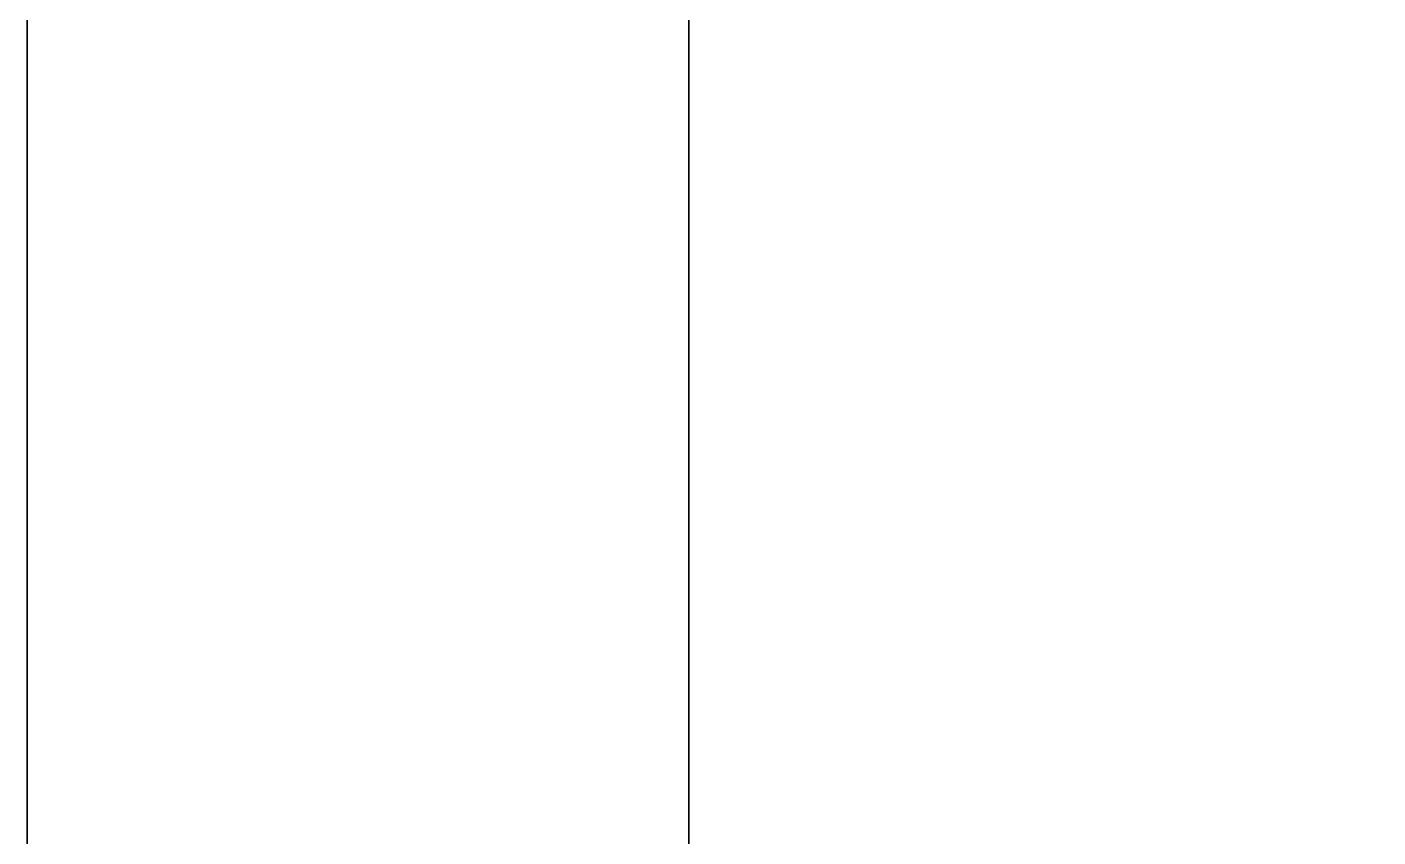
# Model space of a CAD drawing. Header units: metres. Extents: x 0 to 978, y 0 to 1152.
# Drawn here: x 0 to 146.4, y 175.7 to 263.5 of the extents above; entities that cross this region are included whole.
import ezdxf

# ---------------------------------------------------------------- set-up
doc = ezdxf.new("R2010")
doc.units = ezdxf.units.M

msp = doc.modelspace()

# ---------------------------------------------------------------- linework, layer by layer
for points in [[(0, 581.82), (0, 552.73), (0, 523.64), (0, 494.55), (0, 465.45), (0, 436.36), (0, 407.27), (0, 378.18), (0, 349.09), (0, 320), (0, 290.91), (0, 261.82), (0, 232.73), (0, 203.64), (0, 174.55), (0, 145.45), (0, 116.36), (0, 87.27), (0, 58.18), (0, 29.09), (0, 0)], [(0, 581.82), (0, 552.73), (0, 523.64), (0, 494.55), (0, 465.45), (0, 436.36), (0, 407.27), (0, 378.18), (0, 349.09), (0, 320), (0, 290.91), (0, 261.82), (0, 232.73), (0, 203.64), (0, 174.55), (0, 145.45), (0, 116.36), (0, 87.27), (0, 58.18), (0, 29.09), (0, 0)], [(71.75, 0), (71.75, 26.19), (71.75, 52.38), (71.75, 78.58), (71.75, 104.77), (71.75, 130.96), (71.75, 157.15), (71.75, 183.34), (71.75, 209.53), (71.75, 235.73), (71.75, 261.92), (71.75, 288.11), (71.75, 314.3), (71.75, 340.49), (71.75, 366.68), (71.75, 392.88), (71.75, 419.07), (71.75, 445.26), (71.75, 471.45), (71.75, 497.64), (71.75, 523.83), (71.75, 550.03), (71.75, 576.22)], [(71.75, 0), (71.75, 26.19), (71.75, 52.38), (71.75, 78.58), (71.75, 104.77), (71.75, 130.96), (71.75, 157.15), (71.75, 183.34), (71.75, 209.53), (71.75, 235.73), (71.75, 261.92), (71.75, 288.11), (71.75, 314.3), (71.75, 340.49), (71.75, 366.68), (71.75, 392.88), (71.75, 419.07), (71.75, 445.26), (71.75, 471.45), (71.75, 497.64), (71.75, 523.83), (71.75, 550.03), (71.75, 576.22)], [(71.75, 0), (71.75, 23.27), (71.75, 46.55), (71.75, 69.82), (71.75, 93.09), (71.75, 116.36), (71.75, 139.64), (71.75, 162.91), (71.75, 186.18), (71.75, 209.45), (71.75, 232.73), (71.75, 256), (71.75, 279.27), (71.75, 302.55), (71.75, 325.82), (71.75, 349.09), (71.75, 372.36)], [(71.75, 372.36), (71.75, 349.09), (71.75, 325.82), (71.75, 302.55), (71.75, 279.27), (71.75, 256), (71.75, 232.73), (71.75, 209.45), (71.75, 186.18), (71.75, 162.91), (71.75, 139.64), (71.75, 116.36), (71.75, 93.09), (71.75, 69.82), (71.75, 46.55), (71.75, 23.27), (71.75, 0)], [(71.75, 0), (71.75, 23.27), (71.75, 46.55), (71.75, 69.82), (71.75, 93.09), (71.75, 116.36), (71.75, 139.64), (71.75, 162.91), (71.75, 186.18), (71.75, 209.45), (71.75, 232.73), (71.75, 256), (71.75, 279.27), (71.75, 302.55), (71.75, 325.82), (71.75, 349.09), (71.75, 372.36)], [(71.75, 372.36), (71.75, 349.09), (71.75, 325.82), (71.75, 302.55), (71.75, 279.27), (71.75, 256), (71.75, 232.73), (71.75, 209.45), (71.75, 186.18), (71.75, 162.91), (71.75, 139.64), (71.75, 116.36), (71.75, 93.09), (71.75, 69.82), (71.75, 46.55), (71.75, 23.27), (71.75, 0)], [(0, 162.91), (0, 192), (0, 221.09), (0, 250.18), (0, 279.27), (0, 308.36), (0, 337.45), (0, 366.55)], [(0, 162.91), (0, 192), (0, 221.09), (0, 250.18), (0, 279.27), (0, 308.36), (0, 337.45), (0, 366.55)], [(0, 365.76), (0, 349.13), (0, 332.51), (0, 315.88), (0, 299.26), (0, 282.63), (0, 266.01), (0, 249.38), (0, 232.76), (0, 216.13), (0, 199.51), (0, 182.88), (0, 166.25), (0, 149.63), (0, 133), (0, 116.38), (0, 99.75), (0, 83.13), (0, 66.5), (0, 49.88), (0, 33.25), (0, 16.63), (0, 0)], [(0, 365.76), (0, 349.13), (0, 332.51), (0, 315.88), (0, 299.26), (0, 282.63), (0, 266.01), (0, 249.38), (0, 232.76), (0, 216.13), (0, 199.51), (0, 182.88), (0, 166.25), (0, 149.63), (0, 133), (0, 116.38), (0, 99.75), (0, 83.13), (0, 66.5), (0, 49.88), (0, 33.25), (0, 16.63), (0, 0)], [(0, 362.04), (0, 351.24), (0, 340.43), (0, 329.62), (0, 318.81), (0, 308.01), (0, 297.2), (0, 286.39), (0, 275.59), (0, 264.78), (0, 253.97), (0, 243.16), (0, 232.36), (0, 221.55), (0, 210.74), (0, 199.93), (0, 189.13), (0, 178.32), (0, 167.51)], [(0, 167.51), (0, 178.32), (0, 189.13), (0, 199.93), (0, 210.74), (0, 221.55), (0, 232.36), (0, 243.16), (0, 253.97), (0, 264.78), (0, 275.59), (0, 286.39), (0, 297.2), (0, 308.01), (0, 318.81), (0, 329.62), (0, 340.43), (0, 351.24), (0, 362.04)], [(0, 362.04), (0, 351.24), (0, 340.43), (0, 329.62), (0, 318.81), (0, 308.01), (0, 297.2), (0, 286.39), (0, 275.59), (0, 264.78), (0, 253.97), (0, 243.16), (0, 232.36), (0, 221.55), (0, 210.74), (0, 199.93), (0, 189.13), (0, 178.32), (0, 167.51)], [(0, 167.51), (0, 178.32), (0, 189.13), (0, 199.93), (0, 210.74), (0, 221.55), (0, 232.36), (0, 243.16), (0, 253.97), (0, 264.78), (0, 275.59), (0, 286.39), (0, 297.2), (0, 308.01), (0, 318.81), (0, 329.62), (0, 340.43), (0, 351.24), (0, 362.04)], [(71.75, 353.15), (71.75, 326.96), (71.75, 300.77), (71.75, 274.58), (71.75, 248.39), (71.75, 222.19), (71.75, 196), (71.75, 169.81), (71.75, 143.62), (71.75, 117.43), (71.75, 91.24), (71.75, 65.04), (71.75, 38.85), (71.75, 12.66), (85.29, 0), (111.48, 0), (137.67, 0), (163.86, 0), (190.05, 0), (216.25, 0)], [(71.75, 353.15), (71.75, 326.96), (71.75, 300.77), (71.75, 274.58), (71.75, 248.39), (71.75, 222.19), (71.75, 196), (71.75, 169.81), (71.75, 143.62), (71.75, 117.43), (71.75, 91.24), (71.75, 65.04), (71.75, 38.85), (71.75, 12.66), (85.29, 0), (111.48, 0), (137.67, 0), (163.86, 0), (190.05, 0), (216.25, 0)], [(0, 169.2), (0, 185.83), (0, 202.45), (0, 219.08), (0, 235.7), (0, 252.33), (0, 268.95), (0, 285.58), (0, 302.2), (0, 318.83), (0, 335.45), (0, 352.08)], [(0, 352.08), (0, 335.45), (0, 318.83), (0, 302.2), (0, 285.58), (0, 268.95), (0, 252.33), (0, 235.7), (0, 219.08), (0, 202.45), (0, 185.83), (0, 169.2)], [(0, 352.08), (0, 335.45), (0, 318.83), (0, 302.2), (0, 285.58), (0, 268.95), (0, 252.33), (0, 235.7), (0, 219.08), (0, 202.45), (0, 185.83), (0, 169.2)], [(0, 169.2), (0, 185.83), (0, 202.45), (0, 219.08), (0, 235.7), (0, 252.33), (0, 268.95), (0, 285.58), (0, 302.2), (0, 318.83), (0, 335.45), (0, 352.08)], [(0, 352.08), (0, 335.45), (0, 318.83), (0, 302.2), (0, 285.58), (0, 268.95), (0, 252.33), (0, 235.7), (0, 219.08), (0, 202.45), (0, 185.83), (0, 169.2)], [(0, 352.08), (0, 335.45), (0, 318.83), (0, 302.2), (0, 285.58), (0, 268.95), (0, 252.33), (0, 235.7), (0, 219.08), (0, 202.45), (0, 185.83), (0, 169.2)], [(0, 161.28), (0, 176.64), (0, 192), (0, 207.36), (0, 222.72), (0, 238.08), (0, 253.44), (0, 268.8), (0, 284.16), (0, 299.52), (0, 314.88), (0, 330.24), (0, 345.6)], [(0, 161.28), (0, 176.64), (0, 192), (0, 207.36), (0, 222.72), (0, 238.08), (0, 253.44), (0, 268.8), (0, 284.16), (0, 299.52), (0, 314.88), (0, 330.24), (0, 345.6), (15.36, 345.6), (30.72, 345.6), (46.08, 345.6), (61.44, 345.6), (76.8, 345.6), (92.16, 345.6), (107.52, 345.6), (122.88, 345.6), (138.24, 345.6), (153.6, 345.6)], [(0, 161.28), (0, 176.64), (0, 192), (0, 207.36), (0, 222.72), (0, 238.08), (0, 253.44), (0, 268.8), (0, 284.16), (0, 299.52), (0, 314.88), (0, 330.24), (0, 345.6), (15.36, 345.6), (30.72, 345.6), (46.08, 345.6), (61.44, 345.6), (76.8, 345.6), (92.16, 345.6), (107.52, 345.6), (122.88, 345.6), (138.24, 345.6), (153.6, 345.6)], [(161.28, 345.6), (145.92, 345.6), (130.56, 345.6), (115.2, 345.6), (99.84, 345.6), (84.48, 345.6), (69.12, 345.6), (53.76, 345.6), (38.4, 345.6), (23.04, 345.6), (7.68, 345.6), (0, 337.92), (0, 322.56), (0, 307.2), (0, 291.84), (0, 276.48), (0, 261.12), (0, 245.76), (0, 230.4), (0, 215.04), (0, 199.68), (0, 184.32), (0, 168.96)], [(0, 161.28), (0, 176.64), (0, 192), (0, 207.36), (0, 222.72), (0, 238.08), (0, 253.44), (0, 268.8), (0, 284.16), (0, 299.52), (0, 314.88), (0, 330.24), (0, 345.6)], [(0, 345.6), (0, 330.24), (0, 314.88), (0, 299.52), (0, 284.16), (0, 268.8), (0, 253.44), (0, 238.08), (0, 222.72), (0, 207.36), (0, 192), (0, 176.64), (0, 161.28)], [(0, 345.6), (0, 330.24), (0, 314.88), (0, 299.52), (0, 284.16), (0, 268.8), (0, 253.44), (0, 238.08), (0, 222.72), (0, 207.36), (0, 192), (0, 176.64), (0, 161.28)], [(161.28, 345.6), (145.92, 345.6), (130.56, 345.6), (115.2, 345.6), (99.84, 345.6), (84.48, 345.6), (69.12, 345.6), (53.76, 345.6), (38.4, 345.6), (23.04, 345.6), (7.68, 345.6), (0, 337.92), (0, 322.56), (0, 307.2), (0, 291.84), (0, 276.48), (0, 261.12), (0, 245.76), (0, 230.4), (0, 215.04), (0, 199.68), (0, 184.32), (0, 168.96)], [(0, 158.36), (0, 185.11), (0, 211.85), (0, 238.6), (0, 265.35), (0, 292.1), (0, 318.85), (0, 345.6)], [(309.75, 345.6), (283, 345.6), (256.25, 345.6), (229.51, 345.6), (202.76, 345.6), (176.01, 345.6), (149.26, 345.6), (122.51, 345.6), (95.76, 345.6), (69.01, 345.6), (42.26, 345.6), (15.51, 345.6), (0, 334.36), (0, 307.61), (0, 280.87), (0, 254.12), (0, 227.37), (0, 200.62), (0, 173.87)], [(0, 158.36), (0, 185.11), (0, 211.85), (0, 238.6), (0, 265.35), (0, 292.1), (0, 318.85), (0, 345.6)], [(296.38, 345.6), (269.63, 345.6), (242.88, 345.6), (216.13, 345.6), (189.38, 345.6), (162.63, 345.6), (135.88, 345.6), (109.13, 345.6), (82.39, 345.6), (55.64, 345.6), (28.89, 345.6), (2.14, 345.6), (0, 320.99), (0, 294.24), (0, 267.49), (0, 240.74), (0, 213.99), (0, 187.24), (0, 160.49)], [(0, 161.28), (0, 176.64), (0, 192), (0, 207.36), (0, 222.72), (0, 238.08), (0, 253.44), (0, 268.8), (0, 284.16), (0, 299.52), (0, 314.88), (0, 330.24), (0, 345.6)], [(0, 161.28), (0, 176.64), (0, 192), (0, 207.36), (0, 222.72), (0, 238.08), (0, 253.44), (0, 268.8), (0, 284.16), (0, 299.52), (0, 314.88), (0, 330.24), (0, 345.6), (15.36, 345.6), (30.72, 345.6), (46.08, 345.6), (61.44, 345.6), (76.8, 345.6), (92.16, 345.6), (107.52, 345.6), (122.88, 345.6), (138.24, 345.6), (153.6, 345.6)], [(0, 161.28), (0, 176.64), (0, 192), (0, 207.36), (0, 222.72), (0, 238.08), (0, 253.44), (0, 268.8), (0, 284.16), (0, 299.52), (0, 314.88), (0, 330.24), (0, 345.6), (15.36, 345.6), (30.72, 345.6), (46.08, 345.6), (61.44, 345.6), (76.8, 345.6), (92.16, 345.6), (107.52, 345.6), (122.88, 345.6), (138.24, 345.6), (153.6, 345.6)], [(161.28, 345.6), (145.92, 345.6), (130.56, 345.6), (115.2, 345.6), (99.84, 345.6), (84.48, 345.6), (69.12, 345.6), (53.76, 345.6), (38.4, 345.6), (23.04, 345.6), (7.68, 345.6), (0, 337.92), (0, 322.56), (0, 307.2), (0, 291.84), (0, 276.48), (0, 261.12), (0, 245.76), (0, 230.4), (0, 215.04), (0, 199.68), (0, 184.32), (0, 168.96)], [(0, 161.28), (0, 176.64), (0, 192), (0, 207.36), (0, 222.72), (0, 238.08), (0, 253.44), (0, 268.8), (0, 284.16), (0, 299.52), (0, 314.88), (0, 330.24), (0, 345.6)], [(0, 161.28), (0, 176.64), (0, 192), (0, 207.36), (0, 222.72), (0, 238.08), (0, 253.44), (0, 268.8), (0, 284.16), (0, 299.52), (0, 314.88), (0, 330.24), (0, 345.6), (15.36, 345.6), (30.72, 345.6), (46.08, 345.6), (61.44, 345.6), (76.8, 345.6), (92.16, 345.6), (107.52, 345.6), (122.88, 345.6), (138.24, 345.6), (153.6, 345.6)], [(0, 161.28), (0, 176.64), (0, 192), (0, 207.36), (0, 222.72), (0, 238.08), (0, 253.44), (0, 268.8), (0, 284.16), (0, 299.52), (0, 314.88), (0, 330.24), (0, 345.6), (15.36, 345.6), (30.72, 345.6), (46.08, 345.6), (61.44, 345.6), (76.8, 345.6), (92.16, 345.6), (107.52, 345.6), (122.88, 345.6), (138.24, 345.6), (153.6, 345.6)], [(161.28, 345.6), (145.92, 345.6), (130.56, 345.6), (115.2, 345.6), (99.84, 345.6), (84.48, 345.6), (69.12, 345.6), (53.76, 345.6), (38.4, 345.6), (23.04, 345.6), (7.68, 345.6), (0, 337.92), (0, 322.56), (0, 307.2), (0, 291.84), (0, 276.48), (0, 261.12), (0, 245.76), (0, 230.4), (0, 215.04), (0, 199.68), (0, 184.32), (0, 168.96)], [(0, 161.28), (0, 176.64), (0, 192), (0, 207.36), (0, 222.72), (0, 238.08), (0, 253.44), (0, 268.8), (0, 284.16), (0, 299.52), (0, 314.88), (0, 330.24), (0, 345.6)], [(0, 161.28), (0, 176.64), (0, 192), (0, 207.36), (0, 222.72), (0, 238.08), (0, 253.44), (0, 268.8), (0, 284.16), (0, 299.52), (0, 314.88), (0, 330.24), (0, 345.6), (15.36, 345.6), (30.72, 345.6), (46.08, 345.6), (61.44, 345.6), (76.8, 345.6), (92.16, 345.6), (107.52, 345.6), (122.88, 345.6), (138.24, 345.6), (153.6, 345.6)], [(0, 161.28), (0, 176.64), (0, 192), (0, 207.36), (0, 222.72), (0, 238.08), (0, 253.44), (0, 268.8), (0, 284.16), (0, 299.52), (0, 314.88), (0, 330.24), (0, 345.6), (15.36, 345.6), (30.72, 345.6), (46.08, 345.6), (61.44, 345.6), (76.8, 345.6), (92.16, 345.6), (107.52, 345.6), (122.88, 345.6), (138.24, 345.6), (153.6, 345.6)], [(161.28, 345.6), (145.92, 345.6), (130.56, 345.6), (115.2, 345.6), (99.84, 345.6), (84.48, 345.6), (69.12, 345.6), (53.76, 345.6), (38.4, 345.6), (23.04, 345.6), (7.68, 345.6), (0, 337.92), (0, 322.56), (0, 307.2), (0, 291.84), (0, 276.48), (0, 261.12), (0, 245.76), (0, 230.4), (0, 215.04), (0, 199.68), (0, 184.32), (0, 168.96)], [(0, 161.28), (0, 176.64), (0, 192), (0, 207.36), (0, 222.72), (0, 238.08), (0, 253.44), (0, 268.8), (0, 284.16), (0, 299.52), (0, 314.88), (0, 330.24), (0, 345.6)], [(0, 161.28), (0, 176.64), (0, 192), (0, 207.36), (0, 222.72), (0, 238.08), (0, 253.44), (0, 268.8), (0, 284.16), (0, 299.52), (0, 314.88), (0, 330.24), (0, 345.6), (15.36, 345.6), (30.72, 345.6), (46.08, 345.6), (61.44, 345.6), (76.8, 345.6), (92.16, 345.6), (107.52, 345.6), (122.88, 345.6), (138.24, 345.6), (153.6, 345.6)], [(0, 161.28), (0, 176.64), (0, 192), (0, 207.36), (0, 222.72), (0, 238.08), (0, 253.44), (0, 268.8), (0, 284.16), (0, 299.52), (0, 314.88), (0, 330.24), (0, 345.6), (15.36, 345.6), (30.72, 345.6), (46.08, 345.6), (61.44, 345.6), (76.8, 345.6), (92.16, 345.6), (107.52, 345.6), (122.88, 345.6), (138.24, 345.6), (153.6, 345.6)], [(161.28, 345.6), (145.92, 345.6), (130.56, 345.6), (115.2, 345.6), (99.84, 345.6), (84.48, 345.6), (69.12, 345.6), (53.76, 345.6), (38.4, 345.6), (23.04, 345.6), (7.68, 345.6), (0, 337.92), (0, 322.56), (0, 307.2), (0, 291.84), (0, 276.48), (0, 261.12), (0, 245.76), (0, 230.4), (0, 215.04), (0, 199.68), (0, 184.32), (0, 168.96)], [(0, 268.8), (0, 261.82), (0, 254.84), (0, 247.85), (0, 240.87), (0, 233.89), (0, 226.91), (0, 219.93), (0, 212.95), (0, 205.96), (0, 198.98), (0, 192), (0, 185.02), (0, 178.04), (0, 171.05)], [(0, 171.05), (0, 178.04), (0, 185.02), (0, 192), (0, 198.98), (0, 205.96), (0, 212.95), (0, 219.93), (0, 226.91), (0, 233.89), (0, 240.87), (0, 247.85), (0, 254.84), (0, 261.82), (0, 268.8)], [(0, 268.8), (0, 261.82), (0, 254.84), (0, 247.85), (0, 240.87), (0, 233.89), (0, 226.91), (0, 219.93), (0, 212.95), (0, 205.96), (0, 198.98), (0, 192), (0, 185.02), (0, 178.04), (0, 171.05)], [(0, 171.05), (0, 178.04), (0, 185.02), (0, 192), (0, 198.98), (0, 205.96), (0, 212.95), (0, 219.93), (0, 226.91), (0, 233.89), (0, 240.87), (0, 247.85), (0, 254.84), (0, 261.82), (0, 268.8)], [(0, 268.8), (0, 261.82), (0, 254.84), (0, 247.85), (0, 240.87), (0, 233.89), (0, 226.91), (0, 219.93), (0, 212.95), (0, 205.96), (0, 198.98), (0, 192), (0, 185.02), (0, 178.04), (0, 171.05)], [(0, 171.05), (0, 178.04), (0, 185.02), (0, 192), (0, 198.98), (0, 205.96), (0, 212.95), (0, 219.93), (0, 226.91), (0, 233.89), (0, 240.87), (0, 247.85), (0, 254.84), (0, 261.82), (0, 268.8)], [(0, 268.8), (0, 261.82), (0, 254.84), (0, 247.85), (0, 240.87), (0, 233.89), (0, 226.91), (0, 219.93), (0, 212.95), (0, 205.96), (0, 198.98), (0, 192), (0, 185.02), (0, 178.04), (0, 171.05)], [(0, 171.05), (0, 178.04), (0, 185.02), (0, 192), (0, 198.98), (0, 205.96), (0, 212.95), (0, 219.93), (0, 226.91), (0, 233.89), (0, 240.87), (0, 247.85), (0, 254.84), (0, 261.82), (0, 268.8)], [(0, 268.8), (0, 261.82), (0, 254.84), (0, 247.85), (0, 240.87), (0, 233.89), (0, 226.91), (0, 219.93), (0, 212.95), (0, 205.96), (0, 198.98), (0, 192), (0, 185.02), (0, 178.04), (0, 171.05)], [(0, 171.05), (0, 178.04), (0, 185.02), (0, 192), (0, 198.98), (0, 205.96), (0, 212.95), (0, 219.93), (0, 226.91), (0, 233.89), (0, 240.87), (0, 247.85), (0, 254.84), (0, 261.82), (0, 268.8)], [(0, 268.8), (0, 261.82), (0, 254.84), (0, 247.85), (0, 240.87), (0, 233.89), (0, 226.91), (0, 219.93), (0, 212.95), (0, 205.96), (0, 198.98), (0, 192), (0, 185.02), (0, 178.04), (0, 171.05)], [(0, 171.05), (0, 178.04), (0, 185.02), (0, 192), (0, 198.98), (0, 205.96), (0, 212.95), (0, 219.93), (0, 226.91), (0, 233.89), (0, 240.87), (0, 247.85), (0, 254.84), (0, 261.82), (0, 268.8)], [(0, 268.8), (0, 261.82), (0, 254.84), (0, 247.85), (0, 240.87), (0, 233.89), (0, 226.91), (0, 219.93), (0, 212.95), (0, 205.96), (0, 198.98), (0, 192), (0, 185.02), (0, 178.04), (0, 171.05)], [(0, 171.05), (0, 178.04), (0, 185.02), (0, 192), (0, 198.98), (0, 205.96), (0, 212.95), (0, 219.93), (0, 226.91), (0, 233.89), (0, 240.87), (0, 247.85), (0, 254.84), (0, 261.82), (0, 268.8)]]:
    msp.add_lwpolyline(points)

doc.saveas('drawing.dxf')
